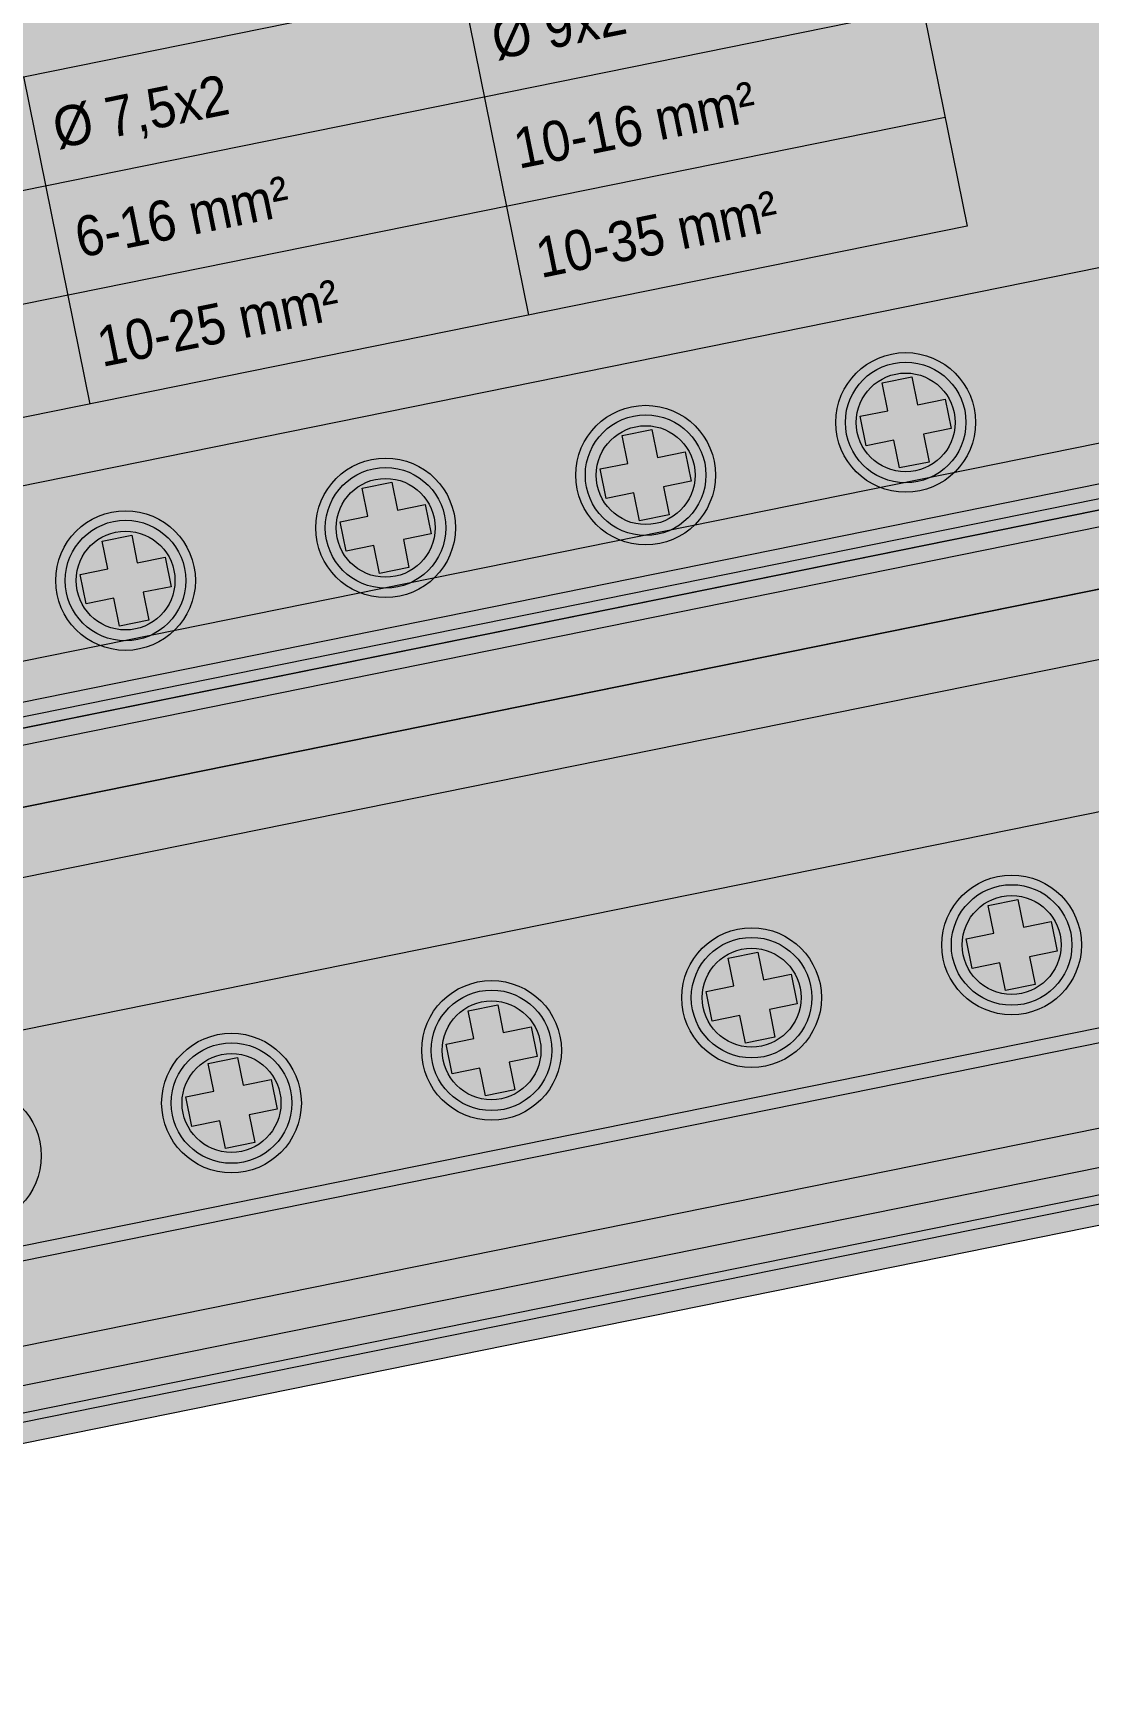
# Model space of a CAD drawing. Header units: millimetres. Extents: x -143 to 904, y -11 to 956.
# Drawn here: x -58.5 to -14.3, y 626.9 to 696.6 of the extents above; entities that cross this region are included whole.
import ezdxf

# ---------------------------------------------------------------- set-up
doc = ezdxf.new("R2010")
doc.units = ezdxf.units.MM
doc.layers.add('CP_DEVICES', color=7, linetype='Continuous')
for name, color, linetype, lineweight in [('EKF_DETAILS', 7, 'Continuous', 5), ('EKF_FILL', 7, 'Continuous', 5), ('EKF_LABELS', 7, 'Continuous', 5), ('EKF_OUTLINE', 7, 'Continuous', 13), ('EKF_TERMINALS', 7, 'Continuous', 5)]:
    doc.layers.add(name, color=color, linetype=linetype, lineweight=lineweight)
doc.styles.add('EKF_ARIAL', font='arial.ttf')

# ---------------------------------------------------------------- blocks, each defined once
blk = doc.blocks.new('EKF_CM_4x11')
at = {"layer": 'EKF_FILL', "true_color": 0xe3e8e5}
blk.add_hatch(color=254, dxfattribs=at).paths.add_polyline_path([(105.3, 88.1), (105.611, 88.059), (105.9, 87.939), (106.149, 87.749), (106.339, 87.5), (106.459, 87.211), (106.5, 86.9), (106.5, 1.2), (106.459, 0.889), (106.339, 0.6), (106.149, 0.351), (105.9, 0.161), (105.611, 0.041), (105.3, 0), (1.2, 0), (0.889, 0.041), (0.6, 0.161), (0.351, 0.351), (0.161, 0.6), (0.041, 0.889), (0, 1.2), (0, 86.9), (0.041, 87.211), (0.161, 87.5), (0.351, 87.749), (0.6, 87.939), (0.889, 88.059), (1.2, 88.1)])
at = {"layer": 'EKF_FILL', "true_color": 0x55564e}
blk.add_hatch(color=251, dxfattribs=at).paths.add_polyline_path([(103.3, 87.7), (103.481, 87.676), (103.65, 87.606), (103.795, 87.495), (103.906, 87.35), (103.976, 87.181), (104, 87), (104, 1.4), (103.976, 1.219), (103.906, 1.05), (103.795, 0.905), (103.65, 0.794), (103.481, 0.724), (103.3, 0.7), (3.2, 0.7), (3.019, 0.724), (2.85, 0.794), (2.705, 0.905), (2.594, 1.05), (2.524, 1.219), (2.5, 1.4), (2.5, 87), (2.524, 87.181), (2.594, 87.35), (2.705, 87.495), (2.85, 87.606), (3.019, 87.676), (3.2, 87.7)])
at = {"layer": 'EKF_FILL', "true_color": 0x66665a}
blk.add_hatch(color=251, dxfattribs=at).paths.add_polyline_path([(102.1, 86.5), (102.204, 86.486), (102.3, 86.446), (102.383, 86.383), (102.446, 86.3), (102.486, 86.204), (102.5, 86.1), (102.5, 2.3), (102.486, 2.196), (102.446, 2.1), (102.383, 2.017), (102.3, 1.954), (102.204, 1.914), (102.1, 1.9), (4.4, 1.9), (4.296, 1.914), (4.2, 1.954), (4.117, 2.017), (4.054, 2.1), (4.014, 2.196), (4, 2.3), (4, 86.1), (4.014, 86.204), (4.054, 86.3), (4.117, 86.383), (4.2, 86.446), (4.296, 86.486), (4.4, 86.5)])
at = {"layer": 'EKF_FILL', "true_color": 0x454a40}
blk.add_hatch(color=69, dxfattribs=at).paths.add_polyline_path([(22.45, 61.2), (84.05, 61.2), (84.05, 31.7), (22.45, 31.7)])
at = {"layer": 'EKF_FILL', "true_color": 0x8b805d}
for points in [[(100, 31.463), (100.104, 31.45), (100.2, 31.41), (100.283, 31.346), (100.346, 31.264), (100.386, 31.167), (100.4, 31.064), (100.4, 24.264), (100.386, 24.16), (100.346, 24.064), (100.283, 23.981), (100.2, 23.917), (100.104, 23.877), (100, 23.863), (6.5, 23.863), (6.396, 23.877), (6.3, 23.917), (6.217, 23.981), (6.154, 24.064), (6.114, 24.16), (6.1, 24.264), (6.1, 31.064), (6.114, 31.167), (6.154, 31.264), (6.217, 31.346), (6.3, 31.41), (6.396, 31.45), (6.5, 31.463)], [(100, 13.596), (100.104, 13.582), (100.2, 13.542), (100.283, 13.478), (100.346, 13.396), (100.386, 13.299), (100.4, 13.196), (100.4, 6.396), (100.386, 6.292), (100.346, 6.196), (100.283, 6.113), (100.2, 6.049), (100.104, 6.009), (100, 5.996), (6.5, 5.996), (6.396, 6.009), (6.3, 6.049), (6.217, 6.113), (6.154, 6.196), (6.114, 6.292), (6.1, 6.396), (6.1, 13.196), (6.114, 13.299), (6.154, 13.396), (6.217, 13.478), (6.3, 13.542), (6.396, 13.582), (6.5, 13.596)]]:
    blk.add_hatch(color=45, dxfattribs=at).paths.add_polyline_path(points)
at = {"layer": 'EKF_FILL', "true_color": 0x625f4e}
for points in [[(55.59, 27.664), (55.57, 27.358), (55.51, 27.058), (55.412, 26.768), (55.276, 26.494), (55.106, 26.239), (54.905, 26.009), (54.675, 25.807), (54.42, 25.637), (54.145, 25.502), (53.856, 25.403), (53.555, 25.344), (53.25, 25.324), (52.945, 25.344), (52.644, 25.403), (52.355, 25.502), (52.08, 25.637), (51.825, 25.807), (51.595, 26.009), (51.394, 26.239), (51.224, 26.494), (51.088, 26.768), (50.99, 27.058), (50.93, 27.358), (50.91, 27.664), (50.93, 27.969), (50.99, 28.269), (51.088, 28.559), (51.224, 28.834), (51.394, 29.088), (51.595, 29.318), (51.825, 29.52), (52.08, 29.69), (52.355, 29.825), (52.644, 29.924), (52.945, 29.983), (53.25, 30.004), (53.555, 29.983), (53.856, 29.924), (54.145, 29.825), (54.42, 29.69), (54.675, 29.52), (54.905, 29.318), (55.106, 29.088), (55.276, 28.834), (55.412, 28.559), (55.51, 28.269), (55.57, 27.969)], [(64.48, 27.664), (64.46, 27.358), (64.4, 27.058), (64.302, 26.768), (64.166, 26.494), (63.996, 26.239), (63.795, 26.009), (63.565, 25.807), (63.31, 25.637), (63.035, 25.502), (62.746, 25.403), (62.445, 25.344), (62.14, 25.324), (61.835, 25.344), (61.534, 25.403), (61.245, 25.502), (60.97, 25.637), (60.715, 25.807), (60.485, 26.009), (60.284, 26.239), (60.114, 26.494), (59.978, 26.768), (59.88, 27.058), (59.82, 27.358), (59.8, 27.664), (59.82, 27.969), (59.88, 28.269), (59.978, 28.559), (60.114, 28.834), (60.284, 29.088), (60.485, 29.318), (60.715, 29.52), (60.97, 29.69), (61.245, 29.825), (61.534, 29.924), (61.835, 29.983), (62.14, 30.004), (62.445, 29.983), (62.746, 29.924), (63.035, 29.825), (63.31, 29.69), (63.565, 29.52), (63.795, 29.318), (63.996, 29.088), (64.166, 28.834), (64.302, 28.559), (64.4, 28.269), (64.46, 27.969)], [(73.37, 27.664), (73.35, 27.358), (73.29, 27.058), (73.192, 26.768), (73.056, 26.494), (72.886, 26.239), (72.685, 26.009), (72.455, 25.807), (72.2, 25.637), (71.925, 25.502), (71.636, 25.403), (71.335, 25.344), (71.03, 25.324), (70.725, 25.344), (70.424, 25.403), (70.135, 25.502), (69.86, 25.637), (69.605, 25.807), (69.375, 26.009), (69.174, 26.239), (69.004, 26.494), (68.868, 26.768), (68.77, 27.058), (68.71, 27.358), (68.69, 27.664), (68.71, 27.969), (68.77, 28.269), (68.868, 28.559), (69.004, 28.834), (69.174, 29.088), (69.375, 29.318), (69.605, 29.52), (69.86, 29.69), (70.135, 29.825), (70.424, 29.924), (70.725, 29.983), (71.03, 30.004), (71.335, 29.983), (71.636, 29.924), (71.925, 29.825), (72.2, 29.69), (72.455, 29.52), (72.685, 29.318), (72.886, 29.088), (73.056, 28.834), (73.192, 28.559), (73.29, 28.269), (73.35, 27.969)], [(82.26, 27.664), (82.24, 27.358), (82.18, 27.058), (82.082, 26.768), (81.946, 26.494), (81.776, 26.239), (81.575, 26.009), (81.345, 25.807), (81.09, 25.637), (80.815, 25.502), (80.526, 25.403), (80.225, 25.344), (79.92, 25.324), (79.615, 25.344), (79.314, 25.403), (79.025, 25.502), (78.75, 25.637), (78.495, 25.807), (78.265, 26.009), (78.064, 26.239), (77.894, 26.494), (77.758, 26.768), (77.66, 27.058), (77.6, 27.358), (77.58, 27.664), (77.6, 27.969), (77.66, 28.269), (77.758, 28.559), (77.894, 28.834), (78.064, 29.088), (78.265, 29.318), (78.495, 29.52), (78.75, 29.69), (79.025, 29.825), (79.314, 29.924), (79.615, 29.983), (79.92, 30.004), (80.225, 29.983), (80.526, 29.924), (80.815, 29.825), (81.09, 29.69), (81.345, 29.52), (81.575, 29.318), (81.776, 29.088), (81.946, 28.834), (82.082, 28.559), (82.18, 28.269), (82.24, 27.969)], [(46.7, 9.796), (46.68, 9.49), (46.62, 9.19), (46.522, 8.9), (46.386, 8.626), (46.216, 8.371), (46.015, 8.141), (45.785, 7.939), (45.53, 7.769), (45.255, 7.634), (44.966, 7.535), (44.665, 7.476), (44.36, 7.456), (44.055, 7.476), (43.754, 7.535), (43.465, 7.634), (43.19, 7.769), (42.935, 7.939), (42.705, 8.141), (42.504, 8.371), (42.334, 8.626), (42.198, 8.9), (42.1, 9.19), (42.04, 9.49), (42.02, 9.796), (42.04, 10.101), (42.1, 10.401), (42.198, 10.691), (42.334, 10.966), (42.504, 11.22), (42.705, 11.45), (42.935, 11.652), (43.19, 11.822), (43.465, 11.957), (43.754, 12.056), (44.055, 12.116), (44.36, 12.136), (44.665, 12.116), (44.966, 12.056), (45.255, 11.957), (45.53, 11.822), (45.785, 11.652), (46.015, 11.45), (46.216, 11.22), (46.386, 10.966), (46.522, 10.691), (46.62, 10.401), (46.68, 10.101)], [(55.59, 9.796), (55.57, 9.49), (55.51, 9.19), (55.412, 8.9), (55.276, 8.626), (55.106, 8.371), (54.905, 8.141), (54.675, 7.939), (54.42, 7.769), (54.145, 7.634), (53.856, 7.535), (53.555, 7.476), (53.25, 7.456), (52.945, 7.476), (52.644, 7.535), (52.355, 7.634), (52.08, 7.769), (51.825, 7.939), (51.595, 8.141), (51.394, 8.371), (51.224, 8.626), (51.088, 8.9), (50.99, 9.19), (50.93, 9.49), (50.91, 9.796), (50.93, 10.101), (50.99, 10.401), (51.088, 10.691), (51.224, 10.966), (51.394, 11.22), (51.595, 11.45), (51.825, 11.652), (52.08, 11.822), (52.355, 11.957), (52.644, 12.056), (52.945, 12.116), (53.25, 12.136), (53.555, 12.116), (53.856, 12.056), (54.145, 11.957), (54.42, 11.822), (54.675, 11.652), (54.905, 11.45), (55.106, 11.22), (55.276, 10.966), (55.412, 10.691), (55.51, 10.401), (55.57, 10.101)], [(64.48, 9.796), (64.46, 9.49), (64.4, 9.19), (64.302, 8.9), (64.166, 8.626), (63.996, 8.371), (63.795, 8.141), (63.565, 7.939), (63.31, 7.769), (63.035, 7.634), (62.746, 7.535), (62.445, 7.476), (62.14, 7.456), (61.835, 7.476), (61.534, 7.535), (61.245, 7.634), (60.97, 7.769), (60.715, 7.939), (60.485, 8.141), (60.284, 8.371), (60.114, 8.626), (59.978, 8.9), (59.88, 9.19), (59.82, 9.49), (59.8, 9.796), (59.82, 10.101), (59.88, 10.401), (59.978, 10.691), (60.114, 10.966), (60.284, 11.22), (60.485, 11.45), (60.715, 11.652), (60.97, 11.822), (61.245, 11.957), (61.534, 12.056), (61.835, 12.116), (62.14, 12.136), (62.445, 12.116), (62.746, 12.056), (63.035, 11.957), (63.31, 11.822), (63.565, 11.652), (63.795, 11.45), (63.996, 11.22), (64.166, 10.966), (64.302, 10.691), (64.4, 10.401), (64.46, 10.101)], [(73.37, 9.796), (73.35, 9.49), (73.29, 9.19), (73.192, 8.9), (73.056, 8.626), (72.886, 8.371), (72.685, 8.141), (72.455, 7.939), (72.2, 7.769), (71.925, 7.634), (71.636, 7.535), (71.335, 7.476), (71.03, 7.456), (70.725, 7.476), (70.424, 7.535), (70.135, 7.634), (69.86, 7.769), (69.605, 7.939), (69.375, 8.141), (69.174, 8.371), (69.004, 8.626), (68.868, 8.9), (68.77, 9.19), (68.71, 9.49), (68.69, 9.796), (68.71, 10.101), (68.77, 10.401), (68.868, 10.691), (69.004, 10.966), (69.174, 11.22), (69.375, 11.45), (69.605, 11.652), (69.86, 11.822), (70.135, 11.957), (70.424, 12.056), (70.725, 12.116), (71.03, 12.136), (71.335, 12.116), (71.636, 12.056), (71.925, 11.957), (72.2, 11.822), (72.455, 11.652), (72.685, 11.45), (72.886, 11.22), (73.056, 10.966), (73.192, 10.691), (73.29, 10.401), (73.35, 10.101)], [(82.26, 9.796), (82.24, 9.49), (82.18, 9.19), (82.082, 8.9), (81.946, 8.626), (81.776, 8.371), (81.575, 8.141), (81.345, 7.939), (81.09, 7.769), (80.815, 7.634), (80.526, 7.535), (80.225, 7.476), (79.92, 7.456), (79.615, 7.476), (79.314, 7.535), (79.025, 7.634), (78.75, 7.769), (78.495, 7.939), (78.265, 8.141), (78.064, 8.371), (77.894, 8.626), (77.758, 8.9), (77.66, 9.19), (77.6, 9.49), (77.58, 9.796), (77.6, 10.101), (77.66, 10.401), (77.758, 10.691), (77.894, 10.966), (78.064, 11.22), (78.265, 11.45), (78.495, 11.652), (78.75, 11.822), (79.025, 11.957), (79.314, 12.056), (79.615, 12.116), (79.92, 12.136), (80.225, 12.116), (80.526, 12.056), (80.815, 11.957), (81.09, 11.822), (81.345, 11.652), (81.575, 11.45), (81.776, 11.22), (81.946, 10.966), (82.082, 10.691), (82.18, 10.401), (82.24, 10.101)]]:
    blk.add_hatch(color=251, dxfattribs=at).paths.add_polyline_path(points)
at = {"layer": 'EKF_FILL', "true_color": 0x909087}
for points in [[(55.27, 27.664), (55.253, 27.4), (55.201, 27.141), (55.116, 26.89), (54.999, 26.654), (54.853, 26.434), (54.678, 26.235), (54.48, 26.061), (54.26, 25.914), (54.023, 25.797), (53.773, 25.712), (53.514, 25.661), (53.25, 25.643), (52.986, 25.661), (52.727, 25.712), (52.477, 25.797), (52.24, 25.914), (52.02, 26.061), (51.822, 26.235), (51.647, 26.434), (51.501, 26.654), (51.384, 26.89), (51.299, 27.141), (51.247, 27.4), (51.23, 27.664), (51.247, 27.927), (51.299, 28.186), (51.384, 28.437), (51.501, 28.674), (51.647, 28.893), (51.822, 29.092), (52.02, 29.266), (52.24, 29.413), (52.477, 29.53), (52.727, 29.615), (52.986, 29.666), (53.25, 29.684), (53.514, 29.666), (53.773, 29.615), (54.023, 29.53), (54.26, 29.413), (54.48, 29.266), (54.678, 29.092), (54.853, 28.893), (54.999, 28.674), (55.116, 28.437), (55.201, 28.186), (55.253, 27.927)], [(64.16, 27.664), (64.143, 27.4), (64.091, 27.141), (64.006, 26.89), (63.889, 26.654), (63.743, 26.434), (63.568, 26.235), (63.37, 26.061), (63.15, 25.914), (62.913, 25.797), (62.663, 25.712), (62.404, 25.661), (62.14, 25.643), (61.876, 25.661), (61.617, 25.712), (61.367, 25.797), (61.13, 25.914), (60.91, 26.061), (60.712, 26.235), (60.537, 26.434), (60.391, 26.654), (60.274, 26.89), (60.189, 27.141), (60.137, 27.4), (60.12, 27.664), (60.137, 27.927), (60.189, 28.186), (60.274, 28.437), (60.391, 28.674), (60.537, 28.893), (60.712, 29.092), (60.91, 29.266), (61.13, 29.413), (61.367, 29.53), (61.617, 29.615), (61.876, 29.666), (62.14, 29.684), (62.404, 29.666), (62.663, 29.615), (62.913, 29.53), (63.15, 29.413), (63.37, 29.266), (63.568, 29.092), (63.743, 28.893), (63.889, 28.674), (64.006, 28.437), (64.091, 28.186), (64.143, 27.927)], [(73.05, 27.664), (73.033, 27.4), (72.981, 27.141), (72.896, 26.89), (72.779, 26.654), (72.633, 26.434), (72.458, 26.235), (72.26, 26.061), (72.04, 25.914), (71.803, 25.797), (71.553, 25.712), (71.294, 25.661), (71.03, 25.643), (70.766, 25.661), (70.507, 25.712), (70.257, 25.797), (70.02, 25.914), (69.8, 26.061), (69.602, 26.235), (69.427, 26.434), (69.281, 26.654), (69.164, 26.89), (69.079, 27.141), (69.027, 27.4), (69.01, 27.664), (69.027, 27.927), (69.079, 28.186), (69.164, 28.437), (69.281, 28.674), (69.427, 28.893), (69.602, 29.092), (69.8, 29.266), (70.02, 29.413), (70.257, 29.53), (70.507, 29.615), (70.766, 29.666), (71.03, 29.684), (71.294, 29.666), (71.553, 29.615), (71.803, 29.53), (72.04, 29.413), (72.26, 29.266), (72.458, 29.092), (72.633, 28.893), (72.779, 28.674), (72.896, 28.437), (72.981, 28.186), (73.033, 27.927)], [(81.94, 27.664), (81.923, 27.4), (81.871, 27.141), (81.786, 26.89), (81.669, 26.654), (81.523, 26.434), (81.348, 26.235), (81.15, 26.061), (80.93, 25.914), (80.693, 25.797), (80.443, 25.712), (80.184, 25.661), (79.92, 25.643), (79.656, 25.661), (79.397, 25.712), (79.147, 25.797), (78.91, 25.914), (78.69, 26.061), (78.492, 26.235), (78.317, 26.434), (78.171, 26.654), (78.054, 26.89), (77.969, 27.141), (77.917, 27.4), (77.9, 27.664), (77.917, 27.927), (77.969, 28.186), (78.054, 28.437), (78.171, 28.674), (78.317, 28.893), (78.492, 29.092), (78.69, 29.266), (78.91, 29.413), (79.147, 29.53), (79.397, 29.615), (79.656, 29.666), (79.92, 29.684), (80.184, 29.666), (80.443, 29.615), (80.693, 29.53), (80.93, 29.413), (81.15, 29.266), (81.348, 29.092), (81.523, 28.893), (81.669, 28.674), (81.786, 28.437), (81.871, 28.186), (81.923, 27.927)], [(55.27, 9.796), (55.253, 9.532), (55.201, 9.273), (55.116, 9.023), (54.999, 8.786), (54.853, 8.566), (54.678, 8.367), (54.48, 8.193), (54.26, 8.046), (54.023, 7.929), (53.773, 7.844), (53.514, 7.793), (53.25, 7.776), (52.986, 7.793), (52.727, 7.844), (52.477, 7.929), (52.24, 8.046), (52.02, 8.193), (51.822, 8.367), (51.647, 8.566), (51.501, 8.786), (51.384, 9.023), (51.299, 9.273), (51.247, 9.532), (51.23, 9.796), (51.247, 10.059), (51.299, 10.318), (51.384, 10.569), (51.501, 10.806), (51.647, 11.025), (51.822, 11.224), (52.02, 11.398), (52.24, 11.545), (52.477, 11.662), (52.727, 11.747), (52.986, 11.798), (53.25, 11.816), (53.514, 11.798), (53.773, 11.747), (54.023, 11.662), (54.26, 11.545), (54.48, 11.398), (54.678, 11.224), (54.853, 11.025), (54.999, 10.806), (55.116, 10.569), (55.201, 10.318), (55.253, 10.059)], [(64.16, 9.796), (64.143, 9.532), (64.091, 9.273), (64.006, 9.023), (63.889, 8.786), (63.743, 8.566), (63.568, 8.367), (63.37, 8.193), (63.15, 8.046), (62.913, 7.929), (62.663, 7.844), (62.404, 7.793), (62.14, 7.776), (61.876, 7.793), (61.617, 7.844), (61.367, 7.929), (61.13, 8.046), (60.91, 8.193), (60.712, 8.367), (60.537, 8.566), (60.391, 8.786), (60.274, 9.023), (60.189, 9.273), (60.137, 9.532), (60.12, 9.796), (60.137, 10.059), (60.189, 10.318), (60.274, 10.569), (60.391, 10.806), (60.537, 11.025), (60.712, 11.224), (60.91, 11.398), (61.13, 11.545), (61.367, 11.662), (61.617, 11.747), (61.876, 11.798), (62.14, 11.816), (62.404, 11.798), (62.663, 11.747), (62.913, 11.662), (63.15, 11.545), (63.37, 11.398), (63.568, 11.224), (63.743, 11.025), (63.889, 10.806), (64.006, 10.569), (64.091, 10.318), (64.143, 10.059)], [(73.05, 9.796), (73.033, 9.532), (72.981, 9.273), (72.896, 9.023), (72.779, 8.786), (72.633, 8.566), (72.458, 8.367), (72.26, 8.193), (72.04, 8.046), (71.803, 7.929), (71.553, 7.844), (71.294, 7.793), (71.03, 7.776), (70.766, 7.793), (70.507, 7.844), (70.257, 7.929), (70.02, 8.046), (69.8, 8.193), (69.602, 8.367), (69.427, 8.566), (69.281, 8.786), (69.164, 9.023), (69.079, 9.273), (69.027, 9.532), (69.01, 9.796), (69.027, 10.059), (69.079, 10.318), (69.164, 10.569), (69.281, 10.806), (69.427, 11.025), (69.602, 11.224), (69.8, 11.398), (70.02, 11.545), (70.257, 11.662), (70.507, 11.747), (70.766, 11.798), (71.03, 11.816), (71.294, 11.798), (71.553, 11.747), (71.803, 11.662), (72.04, 11.545), (72.26, 11.398), (72.458, 11.224), (72.633, 11.025), (72.779, 10.806), (72.896, 10.569), (72.981, 10.318), (73.033, 10.059)], [(81.94, 9.796), (81.923, 9.532), (81.871, 9.273), (81.786, 9.023), (81.669, 8.786), (81.523, 8.566), (81.348, 8.367), (81.15, 8.193), (80.93, 8.046), (80.693, 7.929), (80.443, 7.844), (80.184, 7.793), (79.92, 7.776), (79.656, 7.793), (79.397, 7.844), (79.147, 7.929), (78.91, 8.046), (78.69, 8.193), (78.492, 8.367), (78.317, 8.566), (78.171, 8.786), (78.054, 9.023), (77.969, 9.273), (77.917, 9.532), (77.9, 9.796), (77.917, 10.059), (77.969, 10.318), (78.054, 10.569), (78.171, 10.806), (78.317, 11.025), (78.492, 11.224), (78.69, 11.398), (78.91, 11.545), (79.147, 11.662), (79.397, 11.747), (79.656, 11.798), (79.92, 11.816), (80.184, 11.798), (80.443, 11.747), (80.693, 11.662), (80.93, 11.545), (81.15, 11.398), (81.348, 11.224), (81.523, 11.025), (81.669, 10.806), (81.786, 10.569), (81.871, 10.318), (81.923, 10.059)]]:
    blk.add_hatch(color=252, dxfattribs=at).paths.add_polyline_path(points)
at = {"layer": 'EKF_FILL', "true_color": 0x797d75}
for points in [[(54.906, 27.664), (54.892, 27.447), (54.85, 27.235), (54.78, 27.03), (54.684, 26.835), (54.564, 26.655), (54.421, 26.492), (54.258, 26.349), (54.078, 26.229), (53.884, 26.133), (53.679, 26.064), (53.466, 26.021), (53.25, 26.007), (53.034, 26.021), (52.821, 26.064), (52.616, 26.133), (52.422, 26.229), (52.242, 26.349), (52.079, 26.492), (51.936, 26.655), (51.816, 26.835), (51.72, 27.03), (51.65, 27.235), (51.608, 27.447), (51.594, 27.664), (51.608, 27.88), (51.65, 28.092), (51.72, 28.297), (51.816, 28.492), (51.936, 28.672), (52.079, 28.835), (52.242, 28.978), (52.422, 29.098), (52.616, 29.194), (52.821, 29.263), (53.034, 29.306), (53.25, 29.32), (53.466, 29.306), (53.679, 29.263), (53.884, 29.194), (54.078, 29.098), (54.258, 28.978), (54.421, 28.835), (54.564, 28.672), (54.684, 28.492), (54.78, 28.297), (54.85, 28.092), (54.892, 27.88)], [(63.796, 27.664), (63.782, 27.447), (63.74, 27.235), (63.67, 27.03), (63.574, 26.835), (63.454, 26.655), (63.311, 26.492), (63.148, 26.349), (62.968, 26.229), (62.774, 26.133), (62.569, 26.064), (62.356, 26.021), (62.14, 26.007), (61.924, 26.021), (61.711, 26.064), (61.506, 26.133), (61.312, 26.229), (61.132, 26.349), (60.969, 26.492), (60.826, 26.655), (60.706, 26.835), (60.61, 27.03), (60.54, 27.235), (60.498, 27.447), (60.484, 27.664), (60.498, 27.88), (60.54, 28.092), (60.61, 28.297), (60.706, 28.492), (60.826, 28.672), (60.969, 28.835), (61.132, 28.978), (61.312, 29.098), (61.506, 29.194), (61.711, 29.263), (61.924, 29.306), (62.14, 29.32), (62.356, 29.306), (62.569, 29.263), (62.774, 29.194), (62.968, 29.098), (63.148, 28.978), (63.311, 28.835), (63.454, 28.672), (63.574, 28.492), (63.67, 28.297), (63.74, 28.092), (63.782, 27.88)], [(72.686, 27.664), (72.672, 27.447), (72.63, 27.235), (72.56, 27.03), (72.464, 26.835), (72.344, 26.655), (72.201, 26.492), (72.038, 26.349), (71.858, 26.229), (71.664, 26.133), (71.459, 26.064), (71.246, 26.021), (71.03, 26.007), (70.814, 26.021), (70.601, 26.064), (70.396, 26.133), (70.202, 26.229), (70.022, 26.349), (69.859, 26.492), (69.716, 26.655), (69.596, 26.835), (69.5, 27.03), (69.43, 27.235), (69.388, 27.447), (69.374, 27.664), (69.388, 27.88), (69.43, 28.092), (69.5, 28.297), (69.596, 28.492), (69.716, 28.672), (69.859, 28.835), (70.022, 28.978), (70.202, 29.098), (70.396, 29.194), (70.601, 29.263), (70.814, 29.306), (71.03, 29.32), (71.246, 29.306), (71.459, 29.263), (71.664, 29.194), (71.858, 29.098), (72.038, 28.978), (72.201, 28.835), (72.344, 28.672), (72.464, 28.492), (72.56, 28.297), (72.63, 28.092), (72.672, 27.88)], [(81.576, 27.664), (81.562, 27.447), (81.52, 27.235), (81.45, 27.03), (81.354, 26.835), (81.234, 26.655), (81.091, 26.492), (80.928, 26.349), (80.748, 26.229), (80.554, 26.133), (80.349, 26.064), (80.136, 26.021), (79.92, 26.007), (79.704, 26.021), (79.491, 26.064), (79.286, 26.133), (79.092, 26.229), (78.912, 26.349), (78.749, 26.492), (78.606, 26.655), (78.486, 26.835), (78.39, 27.03), (78.32, 27.235), (78.278, 27.447), (78.264, 27.664), (78.278, 27.88), (78.32, 28.092), (78.39, 28.297), (78.486, 28.492), (78.606, 28.672), (78.749, 28.835), (78.912, 28.978), (79.092, 29.098), (79.286, 29.194), (79.491, 29.263), (79.704, 29.306), (79.92, 29.32), (80.136, 29.306), (80.349, 29.263), (80.554, 29.194), (80.748, 29.098), (80.928, 28.978), (81.091, 28.835), (81.234, 28.672), (81.354, 28.492), (81.45, 28.297), (81.52, 28.092), (81.562, 27.88)], [(54.906, 9.796), (54.892, 9.579), (54.85, 9.367), (54.78, 9.162), (54.684, 8.967), (54.564, 8.787), (54.421, 8.624), (54.258, 8.481), (54.078, 8.361), (53.884, 8.265), (53.679, 8.196), (53.466, 8.153), (53.25, 8.139), (53.034, 8.153), (52.821, 8.196), (52.616, 8.265), (52.422, 8.361), (52.242, 8.481), (52.079, 8.624), (51.936, 8.787), (51.816, 8.967), (51.72, 9.162), (51.65, 9.367), (51.608, 9.579), (51.594, 9.796), (51.608, 10.012), (51.65, 10.224), (51.72, 10.429), (51.816, 10.624), (51.936, 10.804), (52.079, 10.967), (52.242, 11.11), (52.422, 11.23), (52.616, 11.326), (52.821, 11.396), (53.034, 11.438), (53.25, 11.452), (53.466, 11.438), (53.679, 11.396), (53.884, 11.326), (54.078, 11.23), (54.258, 11.11), (54.421, 10.967), (54.564, 10.804), (54.684, 10.624), (54.78, 10.429), (54.85, 10.224), (54.892, 10.012)], [(63.796, 9.796), (63.782, 9.579), (63.74, 9.367), (63.67, 9.162), (63.574, 8.967), (63.454, 8.787), (63.311, 8.624), (63.148, 8.481), (62.968, 8.361), (62.774, 8.265), (62.569, 8.196), (62.356, 8.153), (62.14, 8.139), (61.924, 8.153), (61.711, 8.196), (61.506, 8.265), (61.312, 8.361), (61.132, 8.481), (60.969, 8.624), (60.826, 8.787), (60.706, 8.967), (60.61, 9.162), (60.54, 9.367), (60.498, 9.579), (60.484, 9.796), (60.498, 10.012), (60.54, 10.224), (60.61, 10.429), (60.706, 10.624), (60.826, 10.804), (60.969, 10.967), (61.132, 11.11), (61.312, 11.23), (61.506, 11.326), (61.711, 11.396), (61.924, 11.438), (62.14, 11.452), (62.356, 11.438), (62.569, 11.396), (62.774, 11.326), (62.968, 11.23), (63.148, 11.11), (63.311, 10.967), (63.454, 10.804), (63.574, 10.624), (63.67, 10.429), (63.74, 10.224), (63.782, 10.012)], [(72.686, 9.796), (72.672, 9.579), (72.63, 9.367), (72.56, 9.162), (72.464, 8.967), (72.344, 8.787), (72.201, 8.624), (72.038, 8.481), (71.858, 8.361), (71.664, 8.265), (71.459, 8.196), (71.246, 8.153), (71.03, 8.139), (70.814, 8.153), (70.601, 8.196), (70.396, 8.265), (70.202, 8.361), (70.022, 8.481), (69.859, 8.624), (69.716, 8.787), (69.596, 8.967), (69.5, 9.162), (69.43, 9.367), (69.388, 9.579), (69.374, 9.796), (69.388, 10.012), (69.43, 10.224), (69.5, 10.429), (69.596, 10.624), (69.716, 10.804), (69.859, 10.967), (70.022, 11.11), (70.202, 11.23), (70.396, 11.326), (70.601, 11.396), (70.814, 11.438), (71.03, 11.452), (71.246, 11.438), (71.459, 11.396), (71.664, 11.326), (71.858, 11.23), (72.038, 11.11), (72.201, 10.967), (72.344, 10.804), (72.464, 10.624), (72.56, 10.429), (72.63, 10.224), (72.672, 10.012)], [(81.576, 9.796), (81.562, 9.579), (81.52, 9.367), (81.45, 9.162), (81.354, 8.967), (81.234, 8.787), (81.091, 8.624), (80.928, 8.481), (80.748, 8.361), (80.554, 8.265), (80.349, 8.196), (80.136, 8.153), (79.92, 8.139), (79.704, 8.153), (79.491, 8.196), (79.286, 8.265), (79.092, 8.361), (78.912, 8.481), (78.749, 8.624), (78.606, 8.787), (78.486, 8.967), (78.39, 9.162), (78.32, 9.367), (78.278, 9.579), (78.264, 9.796), (78.278, 10.012), (78.32, 10.224), (78.39, 10.429), (78.486, 10.624), (78.606, 10.804), (78.749, 10.967), (78.912, 11.11), (79.092, 11.23), (79.286, 11.326), (79.491, 11.396), (79.704, 11.438), (79.92, 11.452), (80.136, 11.438), (80.349, 11.396), (80.554, 11.326), (80.748, 11.23), (80.928, 11.11), (81.091, 10.967), (81.234, 10.804), (81.354, 10.624), (81.45, 10.429), (81.52, 10.224), (81.562, 10.012)]]:
    blk.add_hatch(color=8, dxfattribs=at).paths.add_polyline_path(points)
at = {"layer": 'EKF_FILL', "true_color": 0x40473f}
for points in [[(52.745, 29.118), (53.755, 29.118), (53.755, 28.169), (54.704, 28.169), (54.704, 27.159), (53.755, 27.159), (53.755, 26.209), (52.745, 26.209), (52.745, 27.159), (51.796, 27.159), (51.796, 28.169), (52.745, 28.169)], [(61.635, 29.118), (62.645, 29.118), (62.645, 28.169), (63.594, 28.169), (63.594, 27.159), (62.645, 27.159), (62.645, 26.209), (61.635, 26.209), (61.635, 27.159), (60.686, 27.159), (60.686, 28.169), (61.635, 28.169)], [(70.525, 29.118), (71.535, 29.118), (71.535, 28.169), (72.484, 28.169), (72.484, 27.159), (71.535, 27.159), (71.535, 26.209), (70.525, 26.209), (70.525, 27.159), (69.576, 27.159), (69.576, 28.169), (70.525, 28.169)], [(79.415, 29.118), (80.425, 29.118), (80.425, 28.169), (81.374, 28.169), (81.374, 27.159), (80.425, 27.159), (80.425, 26.209), (79.415, 26.209), (79.415, 27.159), (78.466, 27.159), (78.466, 28.169), (79.415, 28.169)], [(52.745, 11.25), (53.755, 11.25), (53.755, 10.301), (54.704, 10.301), (54.704, 9.291), (53.755, 9.291), (53.755, 8.341), (52.745, 8.341), (52.745, 9.291), (51.796, 9.291), (51.796, 10.301), (52.745, 10.301)], [(61.635, 11.25), (62.645, 11.25), (62.645, 10.301), (63.594, 10.301), (63.594, 9.291), (62.645, 9.291), (62.645, 8.341), (61.635, 8.341), (61.635, 9.291), (60.686, 9.291), (60.686, 10.301), (61.635, 10.301)], [(70.525, 11.25), (71.535, 11.25), (71.535, 10.301), (72.484, 10.301), (72.484, 9.291), (71.535, 9.291), (71.535, 8.341), (70.525, 8.341), (70.525, 9.291), (69.576, 9.291), (69.576, 10.301), (70.525, 10.301)], [(79.415, 11.25), (80.425, 11.25), (80.425, 10.301), (81.374, 10.301), (81.374, 9.291), (80.425, 9.291), (80.425, 8.341), (79.415, 8.341), (79.415, 9.291), (78.466, 9.291), (78.466, 10.301), (79.415, 10.301)]]:
    blk.add_hatch(color=69, dxfattribs=at).paths.add_polyline_path(points)
at = {"layer": 'EKF_FILL', "true_color": 0x383e35}
for points in [[(3.1, 25.5), (103.4, 25.5), (103.4, 24), (3.1, 24)], [(3.1, 3), (103.4, 3), (103.4, 1.5), (3.1, 1.5)]]:
    blk.add_hatch(color=250, dxfattribs=at).paths.add_polyline_path(points)
at = {"layer": 'EKF_FILL', "true_color": 0x343930}
blk.add_hatch(color=250, dxfattribs=at).paths.add_polyline_path([(1, 23.5), (105.5, 23.5), (105.5, 20.9), (1, 20.9)])
at = {"layer": 'EKF_FILL', "true_color": 0x8b8e81}
blk.add_hatch(color=252, dxfattribs=at).paths.add_polyline_path([(3.3, 20.1), (103.2, 20.1), (103.2, 18.9), (3.3, 18.9)])
at = {"layer": 'EKF_DETAILS', "color": 254, "lineweight": 5, "true_color": 0xe7eae0}
for p, q in [((53.25, 44.9), (53.25, 33.7)), ((68.25, 44.9), (68.25, 33.7)), ((23.25, 41.167), (83.25, 41.167)), ((23.25, 37.433), (83.25, 37.433))]:
    blk.add_line(p, q, dxfattribs=at)
at = {"layer": 'EKF_DETAILS', "color": 252, "lineweight": 5, "true_color": 0x9a9d8e}
for p, q in [((4, 25.7), (102.5, 25.7)), ((4, 3.2), (102.5, 3.2))]:
    blk.add_line(p, q, dxfattribs=at)
at = {"layer": 'EKF_DETAILS', "color": 252, "lineweight": 5, "true_color": 0x8b9083}
blk.add_line((3, 22.95), (103.5, 22.95), dxfattribs=at)
at = {"layer": 'EKF_DETAILS', "color": 253, "lineweight": 5, "true_color": 0xacafa4}
blk.add_line((4, 18.6), (102.5, 18.6), dxfattribs=at)
at = {"layer": 'EKF_DETAILS', "color": 250, "lineweight": 5, "true_color": 0x282d29}
blk.add_lwpolyline([(3.2, 87.7), (103.3, 87.7), (103.481, 87.676), (103.65, 87.606), (103.795, 87.495), (103.906, 87.35), (103.976, 87.181), (104, 87), (104, 1.4), (103.976, 1.219), (103.906, 1.05), (103.795, 0.905), (103.65, 0.794), (103.481, 0.724), (103.3, 0.7), (3.2, 0.7)], dxfattribs=at)
at = {"layer": 'EKF_DETAILS', "color": 252, "lineweight": 5, "true_color": 0x8e9188}
blk.add_lwpolyline([(4.4, 86.5), (102.1, 86.5), (102.204, 86.486), (102.3, 86.446), (102.383, 86.383), (102.446, 86.3), (102.486, 86.204), (102.5, 86.1), (102.5, 2.3), (102.486, 2.196), (102.446, 2.1), (102.383, 2.017), (102.3, 1.954), (102.204, 1.914), (102.1, 1.9), (4.4, 1.9)], dxfattribs=at)
at = {"layer": 'EKF_DETAILS', "color": 250, "lineweight": 5, "true_color": 0x30372f}
for points in [[(3.3, 68.1), (103.2, 68.1), (103.368, 68.078), (103.525, 68.013), (103.66, 67.91), (103.763, 67.775), (103.828, 67.618), (103.85, 67.45), (103.85, 24.15), (103.828, 23.982), (103.763, 23.825), (103.66, 23.69), (103.525, 23.587), (103.368, 23.522), (103.2, 23.5), (3.3, 23.5)], [(3.3, 20.9), (103.2, 20.9), (103.368, 20.878), (103.525, 20.813), (103.66, 20.71), (103.763, 20.575), (103.828, 20.418), (103.85, 20.25), (103.85, 1.65), (103.828, 1.482), (103.763, 1.325), (103.66, 1.19), (103.525, 1.087), (103.368, 1.022), (103.2, 1), (3.3, 1)]]:
    blk.add_lwpolyline(points, dxfattribs=at)
at = {"layer": 'EKF_DETAILS', "color": 254, "lineweight": 5, "true_color": 0xe7eae0}
blk.add_lwpolyline([(23.25, 44.9), (83.25, 44.9), (83.25, 33.7), (23.25, 33.7)], close=True, dxfattribs=at)
at = {"layer": 'EKF_DETAILS', "color": 250, "lineweight": 5, "true_color": 0x292f28}
blk.add_lwpolyline([(1, 23.5), (105.5, 23.5), (105.5, 20.9), (1, 20.9)], close=True, dxfattribs=at)
at = {"layer": 'EKF_OUTLINE', "color": 250, "lineweight": 13, "true_color": 0x303733}
blk.add_lwpolyline([(1.2, 88.1), (105.3, 88.1), (105.611, 88.059), (105.9, 87.939), (106.149, 87.749), (106.339, 87.5), (106.459, 87.211), (106.5, 86.9), (106.5, 1.2), (106.459, 0.889), (106.339, 0.6), (106.149, 0.351), (105.9, 0.161), (105.611, 0.041), (105.3, 0), (1.2, 0)], dxfattribs=at)
at = {"layer": 'EKF_TERMINALS', "color": 33, "lineweight": 5, "true_color": 0xb1a078}
for p, q in [((6.6, 24.363), (99.9, 24.363)), ((6.6, 6.496), (99.9, 6.496))]:
    blk.add_line(p, q, dxfattribs=at)
at = {"layer": 'EKF_TERMINALS', "color": 59, "lineweight": 5, "true_color": 0x4b4e3f}
for points in [[(6.5, 31.463), (100, 31.463), (100.104, 31.45), (100.2, 31.41), (100.283, 31.346), (100.346, 31.264), (100.386, 31.167), (100.4, 31.064), (100.4, 24.264), (100.386, 24.16), (100.346, 24.064), (100.283, 23.981), (100.2, 23.917), (100.104, 23.877), (100, 23.863), (6.5, 23.863)], [(6.5, 13.596), (100, 13.596), (100.104, 13.582), (100.2, 13.542), (100.283, 13.478), (100.346, 13.396), (100.386, 13.299), (100.4, 13.196), (100.4, 6.396), (100.386, 6.292), (100.346, 6.196), (100.283, 6.113), (100.2, 6.049), (100.104, 6.009), (100, 5.996), (6.5, 5.996)]]:
    blk.add_lwpolyline(points, dxfattribs=at)
at = {"layer": 'EKF_TERMINALS', "color": 250, "lineweight": 5, "true_color": 0x333a33}
for points in [[(52.745, 29.118), (53.755, 29.118), (53.755, 28.169), (54.704, 28.169), (54.704, 27.159), (53.755, 27.159), (53.755, 26.209), (52.745, 26.209), (52.745, 27.159), (51.796, 27.159), (51.796, 28.169), (52.745, 28.169)], [(61.635, 29.118), (62.645, 29.118), (62.645, 28.169), (63.594, 28.169), (63.594, 27.159), (62.645, 27.159), (62.645, 26.209), (61.635, 26.209), (61.635, 27.159), (60.686, 27.159), (60.686, 28.169), (61.635, 28.169)], [(70.525, 29.118), (71.535, 29.118), (71.535, 28.169), (72.484, 28.169), (72.484, 27.159), (71.535, 27.159), (71.535, 26.209), (70.525, 26.209), (70.525, 27.159), (69.576, 27.159), (69.576, 28.169), (70.525, 28.169)], [(79.415, 29.118), (80.425, 29.118), (80.425, 28.169), (81.374, 28.169), (81.374, 27.159), (80.425, 27.159), (80.425, 26.209), (79.415, 26.209), (79.415, 27.159), (78.466, 27.159), (78.466, 28.169), (79.415, 28.169)], [(52.745, 11.25), (53.755, 11.25), (53.755, 10.301), (54.704, 10.301), (54.704, 9.291), (53.755, 9.291), (53.755, 8.341), (52.745, 8.341), (52.745, 9.291), (51.796, 9.291), (51.796, 10.301), (52.745, 10.301)], [(61.635, 11.25), (62.645, 11.25), (62.645, 10.301), (63.594, 10.301), (63.594, 9.291), (62.645, 9.291), (62.645, 8.341), (61.635, 8.341), (61.635, 9.291), (60.686, 9.291), (60.686, 10.301), (61.635, 10.301)], [(70.525, 11.25), (71.535, 11.25), (71.535, 10.301), (72.484, 10.301), (72.484, 9.291), (71.535, 9.291), (71.535, 8.341), (70.525, 8.341), (70.525, 9.291), (69.576, 9.291), (69.576, 10.301), (70.525, 10.301)], [(79.415, 11.25), (80.425, 11.25), (80.425, 10.301), (81.374, 10.301), (81.374, 9.291), (80.425, 9.291), (80.425, 8.341), (79.415, 8.341), (79.415, 9.291), (78.466, 9.291), (78.466, 10.301), (79.415, 10.301)]]:
    blk.add_lwpolyline(points, close=True, dxfattribs=at)
at = {"layer": 'EKF_TERMINALS', "color": 250, "lineweight": 5, "true_color": 0x383a35}
for centre, radius in [((53.25, 27.664), 2.34), ((53.25, 27.664), 2.02), ((62.14, 27.664), 2.34), ((62.14, 27.664), 2.02), ((71.03, 27.664), 2.34), ((71.03, 27.664), 2.02), ((79.92, 27.664), 2.34), ((79.92, 27.664), 2.02), ((53.25, 27.664), 1.656), ((62.14, 27.664), 1.656), ((71.03, 27.664), 1.656), ((79.92, 27.664), 1.656), ((44.36, 9.796), 2.34), ((53.25, 9.796), 2.34), ((53.25, 9.796), 2.02), ((62.14, 9.796), 2.34), ((62.14, 9.796), 2.02), ((71.03, 9.796), 2.34), ((71.03, 9.796), 2.02), ((79.92, 9.796), 2.34), ((79.92, 9.796), 2.02), ((53.25, 9.796), 1.656), ((62.14, 9.796), 1.656), ((71.03, 9.796), 1.656), ((79.92, 9.796), 1.656)]:
    blk.add_circle(centre, radius, dxfattribs=at)
at = {"layer": 'EKF_LABELS', "color": 7, "true_color": 0xf5f5ef, "style": 'EKF_ARIAL', "width": 0.9}
for s, p in [('Ø 7,5x2', (53.9, 42.3)), ('Ø 9x2', (68.9, 42.3)), ('6-16 mm²', (53.9, 38.567)), ('10-16 mm²', (68.9, 38.567)), ('10-25 mm²', (53.9, 34.833)), ('10-35 mm²', (68.9, 34.833))]:
    blk.add_text(s, height=1.35, dxfattribs=at).set_placement(p)
blk = doc.blocks.new('CP_LAYOUT_263958312')
at = {"layer": 'CP_DEVICES'}
blk.add_blockref('EKF_CM_4x11', (0, 495.15), dxfattribs=at)

msp = doc.modelspace()

# ---------------------------------------------------------------- block references
at = {"layer": 'CP_DEVICES', "xscale": 1.25, "yscale": 1.25, "rotation": 11.45915590261646}
msp.add_blockref('CP_LAYOUT_263958312', (10, 20), dxfattribs=at)

doc.saveas('drawing.dxf')
